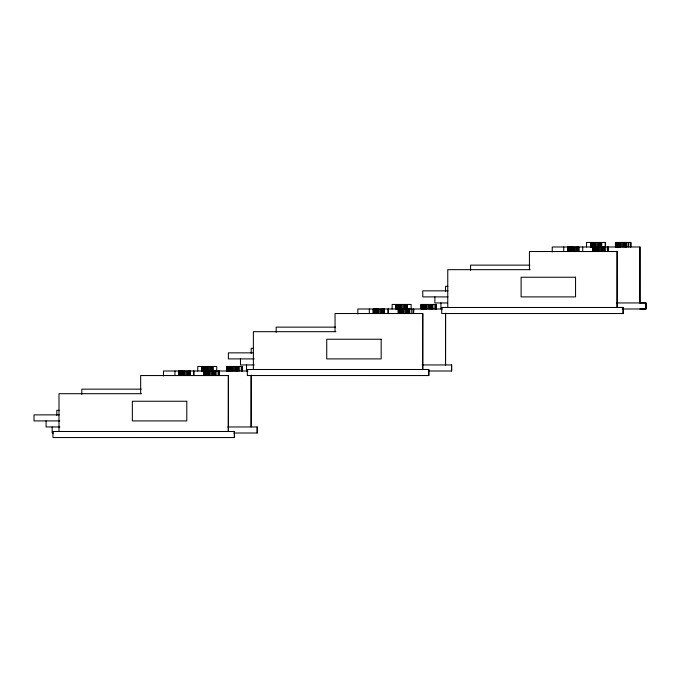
<?xml version="1.0" encoding="UTF-8"?>
<svg xmlns="http://www.w3.org/2000/svg" width="680" height="680" viewBox="0 0 680 680"><rect width="100%" height="100%" fill="white"/><g stroke="black" fill="none" stroke-linecap="round" stroke-linejoin="round"><path stroke-width="1.02" d="M228.378 375.547L228.344 431.502L228.378 375.547L140.667 375.547L140.667 393.695M234.387 437.554L234.387 431.502L52.947 431.502L52.947 437.546L234.387 437.554L234.43 431.502M233.861 433.007L257.193 433.015L257.201 426.964L227.749 426.964M422.764 313.531L422.722 369.495L422.764 313.531L335.045 313.531L335.045 331.678M428.774 369.495L428.774 375.547L247.333 375.538L247.333 369.495L428.774 369.495L428.808 375.538M445.527 364.947L445.57 313.216L445.57 364.947M622.557 313.531L623.152 313.531L623.194 307.479L617.108 307.479L617.142 251.524L529.431 251.524L529.431 269.671M622.293 308.992L646 308.992L646 302.94L639.914 302.94L639.948 246.984L552.236 246.984L552.236 252.025M630.768 242.446L630.768 246.984L630.827 242.446L615.442 242.446L615.451 246.984M529.958 265.132L470.568 265.132L470.568 270.385M530.221 269.671L447.763 269.671L447.763 307.479M447.848 286.305L445.57 286.305L445.57 291.346M447.984 290.844L422.764 290.844L422.764 296.897L447.984 296.897M447.635 302.949L434.86 302.949L434.86 296.897M616.624 302.949L646 302.94L645.957 308.992L639.914 308.992M442.399 308.992L357.85 308.992L357.85 314.032M335.58 327.139L276.182 327.139L276.182 332.392M335.835 331.678L253.376 331.678L253.376 369.495M253.462 348.313L251.192 348.313L251.192 353.353M253.606 352.852L228.378 352.852L228.378 358.904L254.235 358.904M254.269 364.956L240.482 364.956L240.482 358.904M422.135 364.947L451.579 364.956L451.579 371L428.238 371M226.678 366.469L242.063 366.469L242.063 371M248.022 371L163.472 371L163.472 376.048M141.202 389.155L81.804 389.155L81.804 394.4M141.457 393.695L58.998 393.695L58.998 431.502M59.084 410.32L56.805 410.32L56.805 415.37M59.228 414.868L34 414.868L34 420.911L59.857 420.911M59.883 426.964L46.095 426.964L46.095 420.911M53.363 433.015L52.148 433.015L52.148 426.964M639.948 246.984L639.948 302.94M630.564 242.446L630.581 246.984M630.233 242.446L630.275 246.984M628.465 242.446L628.465 246.984M626.348 242.446L626.348 246.984M625.88 242.446L625.88 246.984M625.243 242.446L625.243 246.984M624.427 242.446L624.427 246.984M623.475 242.446L623.475 246.984M622.361 242.446L622.361 246.984M621.104 242.446L621.104 246.984M620.619 242.446L620.619 246.984M619.777 242.446L619.777 246.984M619.165 242.446L619.165 246.984M618.936 242.446L618.936 246.984M618.154 242.446L618.154 246.984M617.465 242.446L617.465 246.984M617.142 251.524L617.142 307.479M616.87 242.446L616.87 246.984M616.369 242.446L616.369 246.984M615.969 242.446L615.969 246.984M615.63 242.446L615.697 246.984M615.544 242.446L615.51 246.984M608.022 246.984L608.022 251.524M607.894 246.984L607.962 251.524M607.759 246.984L607.759 251.524M605.659 246.984L605.659 251.524M605.523 246.984L605.523 242.446L586.525 242.446L586.525 246.984M605.192 242.446L605.192 246.984M603.908 246.984L603.908 251.524M603.814 246.984L603.848 251.524M603.662 246.984L603.687 251.524M603.534 246.984L603.534 251.524M603.075 246.984L603.075 251.524M602.438 246.984L602.438 251.524M601.664 242.446L601.621 251.524M601.571 242.446L601.579 246.984M601.298 242.446L601.298 246.984M600.84 242.446L600.84 246.984M600.661 246.984L600.661 251.524M600.193 242.446L600.193 246.984M599.556 246.984L599.556 251.524M599.386 242.446L599.386 246.984M598.425 242.446L598.425 246.984M598.298 246.984L598.298 251.524M597.813 246.984L597.813 251.524M597.321 242.446L597.321 246.984M596.972 246.984L596.972 251.524M596.36 246.984L596.241 251.524M596.122 246.984L596.122 251.524M596.062 242.446L596.062 246.984M595.569 242.446L595.569 246.984M595.348 246.984L595.348 251.524M594.736 242.446L594.736 246.984M594.66 246.984L594.66 251.524M594.125 242.446L594.125 246.984M594.005 242.446L594.065 251.524M593.887 242.446L593.887 246.984M593.563 246.984L593.563 251.524M593.104 242.446L593.164 251.524M593.011 246.984L593.062 251.524M592.892 246.984L592.892 251.524M592.739 246.984L592.705 251.524L592.637 246.984M592.416 242.446L592.416 246.984M591.821 242.446L591.821 246.984M591.319 242.446L591.319 246.984M590.92 242.446L590.92 246.984M590.639 246.984L590.41 242.446M582.717 246.984L582.717 251.524M578.858 246.984L578.858 251.524M578.765 246.984L578.774 251.524M578.485 246.984L578.493 251.524M578.034 246.984L578.034 251.524M577.388 246.984L577.388 251.524M576.581 246.984L576.581 251.524M575.62 246.984L575.62 251.524M574.515 246.984L574.515 251.524M573.248 246.984L573.248 251.524M572.764 246.984L572.764 251.524M571.931 246.984L571.931 251.524M571.319 246.984L571.319 251.524M571.2 246.984L571.2 251.524M571.081 246.984L571.081 251.524M570.299 246.984L570.299 251.524M569.611 246.984L569.611 251.524M569.015 246.984L569.015 251.524M568.514 246.984L568.514 251.524M568.115 251.524L568.055 246.984L567.97 251.524M567.842 246.984L567.868 251.524M567.707 246.984L567.707 251.524M567.604 246.984L567.604 251.524M563.72 246.984L563.72 251.524M451.622 364.947L451.622 371M440.912 302.949L440.912 308.992M436.45 308.992L436.45 304.453L421.065 304.453L421.073 308.992M436.39 304.453L436.313 308.992M436.186 304.453L436.203 308.992M435.897 304.453L435.897 308.992M435.846 304.453L435.846 308.992M434.087 304.453L434.087 308.992M432.327 304.453L432.327 308.992M432.276 304.453L432.208 308.992M431.962 304.453L431.962 308.992M431.502 304.453L431.502 308.992M430.856 304.453L430.856 308.992M430.049 304.453L430.049 308.992M429.089 304.453L429.089 308.992M427.983 304.453L427.983 308.992M426.717 304.453L426.717 308.992M426.232 304.453L426.232 308.992M425.399 304.453L425.399 308.992M424.787 304.453L424.668 308.992M424.55 304.453L424.55 308.992M423.767 304.453L423.767 308.992M423.079 304.453L423.079 308.992M422.484 304.453L422.484 308.992M421.982 304.453L421.982 308.992M421.583 304.453L421.583 308.992M421.302 304.453L421.302 308.992L421.141 304.453M413.644 313.531L413.644 309L413.508 313.531M413.38 309L413.398 313.531M413.117 309L413.117 313.531M411.281 309L411.281 313.531M411.145 308.992L411.145 304.453L392.139 304.453L392.139 308.992M409.522 309L409.522 313.531L409.428 309M409.284 309L409.284 313.531M409.156 309L409.148 313.531M409.054 309L409.028 313.531M408.697 309L408.697 313.531M408.051 309L408.051 313.531M407.286 304.453L407.243 313.531M407.192 304.453L407.192 308.992M406.921 304.453L406.921 308.992M406.462 304.453L406.462 308.992M406.283 309L406.283 313.531M405.815 304.453L405.815 308.992M405.178 309L405.178 313.531M405.008 304.453L405.008 308.992M404.048 304.453L404.048 308.992M403.911 309L403.911 313.531M403.427 309L403.427 313.531M402.934 304.453L402.934 308.992M402.594 309L402.594 313.531M401.974 309L401.863 313.531M401.744 309L401.744 313.531M401.676 304.453L401.676 308.992M401.192 304.453L401.192 308.992M400.962 309L400.962 313.531M400.358 304.453L400.358 308.992M400.274 309L400.274 313.531M399.738 304.453L399.738 308.992M399.627 304.453L399.678 313.531M399.508 304.453L399.508 308.992M399.177 309L399.177 313.531M398.752 309L398.777 313.531M398.726 304.453L398.684 313.531M398.505 309L398.488 313.531M398.319 309L398.319 313.531M398.267 309L398.267 313.531M398.038 304.453L398.038 308.992M397.443 304.453L397.443 308.992M396.942 304.453L396.942 308.992M396.542 304.453L396.542 308.992M396.253 304.453L396.253 308.992M396.091 304.453L396.083 308.992M396.024 304.453L396.024 308.992M388.331 309L388.331 313.531M388 309L388 313.531M384.48 309L384.48 313.531M384.387 309L384.387 313.531M384.115 309L384.106 313.531M383.656 309L383.656 313.531M383.01 309L383.01 313.531M382.202 309L382.202 313.531M381.242 309L381.242 313.531M380.128 309L380.128 313.531M378.87 309L378.87 313.531M378.386 309L378.386 313.531M377.545 309L377.545 313.531M376.933 309L376.933 313.531M376.813 309L376.813 313.531M376.703 309L376.703 313.531M375.921 309L375.921 313.531M375.232 309L375.232 313.531M374.637 309L374.637 313.531M374.136 309L374.136 313.531M373.736 309L373.736 313.531M373.609 309L373.583 313.531M373.464 309L373.464 313.531M373.311 313.531L373.277 309L373.218 313.531M369.333 309L369.333 313.531M257.236 426.964L257.236 433.007M246.525 364.956L246.525 371M242.003 366.469L241.935 371M241.8 366.469L241.825 371M239.7 366.469L239.7 371M237.949 366.469L237.949 371M237.83 366.469L237.822 371M237.728 366.469L237.702 371M237.583 366.469L237.583 371M237.125 366.469L237.125 371M236.478 366.469L236.478 371M235.671 366.469L235.671 371M234.71 366.469L234.71 371M233.597 366.469L233.597 371M232.339 366.469L232.339 371M231.854 366.469L231.854 371M231.022 366.469L231.022 371M230.401 366.469L230.401 371M230.282 366.469L230.172 371M229.389 366.469L229.389 371M228.701 366.469L228.701 371M228.106 366.469L228.106 371M227.604 366.469L227.604 371M227.205 366.469L227.205 371M226.916 366.469L226.916 371M226.737 366.469L226.754 371M219.257 371.008L219.257 375.547M219.13 371.008L219.198 375.547M219.011 371.008L218.994 375.547M218.739 371.008L218.705 375.547L218.662 371.008M216.894 371.008L216.894 375.547M216.758 371L216.758 366.469L197.761 366.469L197.761 371M215.144 371.008L215.144 375.547M215.05 371.008L215.05 375.547M214.897 371.008L214.897 375.547M214.778 371.008L214.769 375.547M214.659 371.008L214.642 375.547M214.319 371.008L214.319 375.547M213.673 371.008L213.673 375.547M212.908 366.469L212.908 371M212.815 366.469L212.865 375.547M212.534 366.469L212.534 371M212.075 366.469L212.075 371M211.905 371.008L211.905 375.547M211.438 366.469L211.438 371M210.792 371.008L210.792 375.547M210.621 366.469L210.621 371M209.661 366.469L209.661 371M209.533 371.008L209.533 375.547M209.049 371.008L209.049 375.547M208.556 366.469L208.556 371M208.207 371.008L208.207 375.547M207.595 371.008L207.595 375.547M207.366 371.008L207.476 375.547M207.298 366.469L207.298 371M206.805 366.469L206.805 371M206.584 371.008L206.584 375.547M205.972 366.469L205.972 371M205.895 371.008L205.895 375.547M205.36 366.469L205.3 375.547M205.122 366.469L205.122 371M204.799 371.008L204.799 375.547M204.399 371.008L204.399 375.547M204.349 366.469L204.246 375.547M204.127 371.008L204.127 375.547M204.051 371.008L203.949 375.547M203.932 371.008L203.941 375.547M203.66 366.469L203.66 371M203.065 366.469L203.065 371M202.555 366.469L202.555 371M202.164 366.469L202.24 371M202.011 366.469L202.011 371M201.892 366.469L201.892 371M201.739 366.469L201.739 371M201.645 366.469L201.645 371M193.953 371.008L193.953 375.547M193.621 371.008L193.621 375.547M190.102 371.008L190.102 375.547M190.009 371.008L190.009 375.547M189.728 371.008L189.728 375.547M189.269 371.008L189.269 375.547M188.632 371.008L188.632 375.547M187.816 371.008L187.816 375.547M186.856 371.008L186.856 375.547M185.75 371.008L185.75 375.547M184.493 371.008L184.493 375.547M183.999 371.008L183.999 375.547M183.167 371.008L183.167 375.547M182.435 371.008L182.554 375.547M182.316 371.008L182.316 375.547M181.534 371.008L181.534 375.547M180.855 371.008L180.855 375.547M180.26 371.008L180.26 375.547M179.749 371.008L179.749 375.547M179.35 371.008L179.35 375.547M179.069 371.008L179.019 375.547M178.942 371.008L178.942 375.547M178.84 371.008L178.84 375.547M174.956 371.008L174.956 375.547M251.183 375.224L251.15 426.964L251.192 375.224M623.152 307.488L623.152 313.531L441.711 313.531L441.711 307.479L623.194 307.479M575.552 277.236L521.11 277.236L521.11 296.897L575.552 296.897L575.552 277.236M381.174 339.243L326.731 339.243L326.731 358.904L381.174 358.904L381.174 339.243M186.787 401.251L132.345 401.251L132.345 420.911L186.787 420.911L186.787 401.251M626.713 246.984L626.713 242.446L626.62 246.984"/></g></svg>
